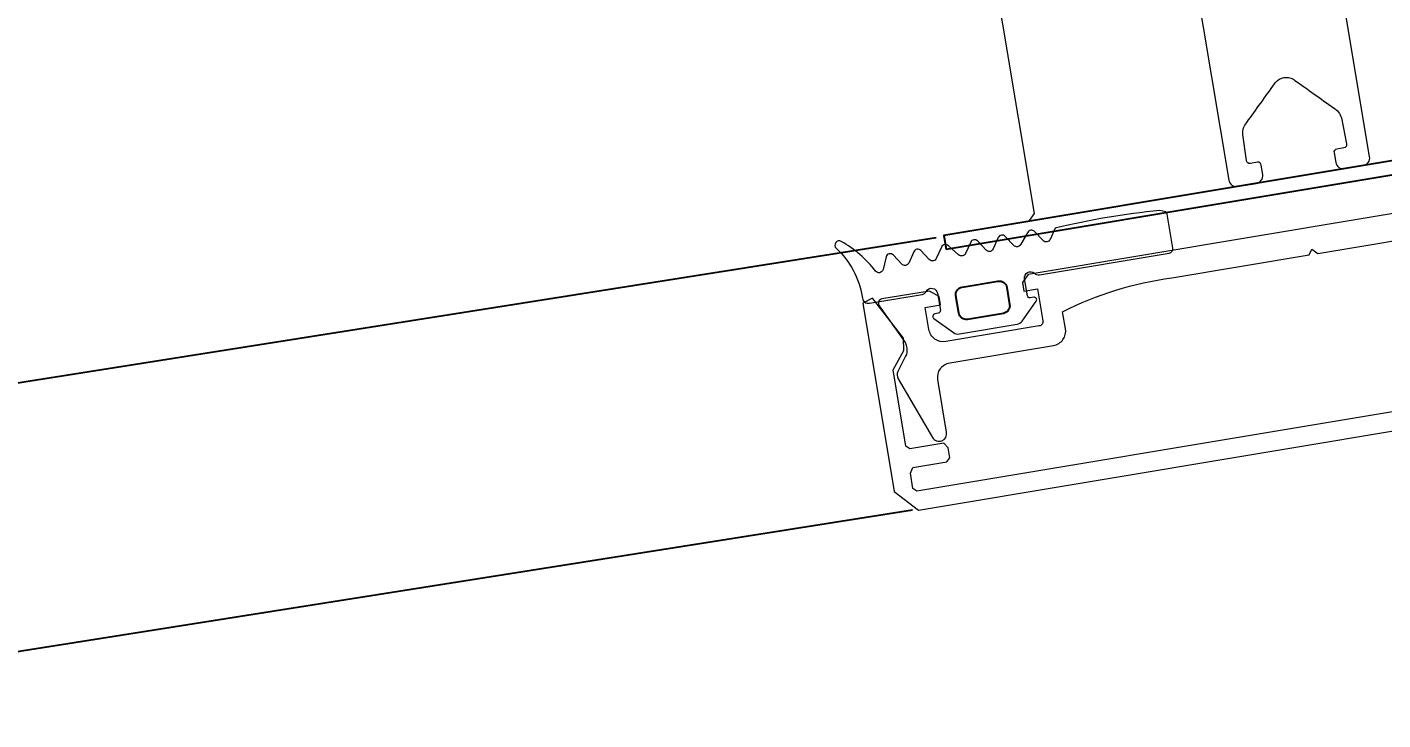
# Model space of a CAD drawing. Header units: millimetres. Extents: x -222892 to 671268, y 0 to 135099.
# Drawn here: x 75258.6 to 75354.7, y 106263.2 to 106312.3 of the extents above; entities that cross this region are included whole.
import ezdxf
from ezdxf import colors
from ezdxf.entities.mleader import LeaderData, LeaderLine
from ezdxf.math import Vec2, Vec3

# ---------------------------------------------------------------- set-up
doc = ezdxf.new("R2010")
doc.units = ezdxf.units.MM
for name, color, linetype in [('_TEXT', 7, 'Continuous'), ('АР_новое окно', 155, 'Continuous'), ('АР_Сущ Несущая стена', 216, 'Continuous')]:
    doc.layers.add(name, color=color, linetype=linetype)
doc.layers.add('АР_Окна', color=4, linetype='Continuous', lineweight=5)
doc.styles.add('ISOCPEUR', font='isocpeur.ttf', dxfattribs={"width": 0.85})

# ---------------------------------------------------------------- blocks, each defined once
blk = doc.blocks.new('_DotSmall')
at = {"color": 0, "linetype": 'ByBlock', "const_width": 0.5}
blk.add_lwpolyline([(-0.0625, 0, 1), (0.0625, 0, 1)], format="xyb", close=True, dxfattribs=at)
blk = doc.blocks.new('стойка витр.')
at = {"lineweight": 0, "ltscale": 100, "transparency": 33554687}
for points in [[(-69.8438361948356, -5.633594956780144), (-69.21493715024553, -5.916666730459838), (-30.90838462579995, 8.609511357899464), (-30.62531285212026, 9.238410402496811), (-31.1873041553481, 10.72042096611403)], [(-68.58632373265573, -58.46540642052423), (-90.15068845250062, -1.598661102303595), (-90.00917455367744, -1.284153596119722), (-88.98317839115043, -0.8950869223335758), (-88.55468153662514, -0.9934413902010419), (-87.69009137133253, -3.273426419786119), (-87.37564184903749, -3.414962306625966), (-86.69163474338711, -3.155580859434849), (-86.43607351230457, -2.797891934278596), (-87.30066367759719, -0.5179069046935183), (-87.1591497787449, -0.2033993985096458), (-82.02911098225741, 1.741955958394101), (-80.54324021661887, 1.262233232868311), (-79.70200834979187, 1.450846736610401), (-77.34320693471818, 4.170836259007046), (-77.83057009245385, 4.768357554989052), (-90.48468705118285, -0.0301937209587777), (-91.4479567084054, -1.960141251613095), (-69.79711318280897, -59.05493725829001)]]:
    blk.add_lwpolyline(points, dxfattribs=at)
at = {"color": 7, "lineweight": 0, "ltscale": 100, "transparency": 33554687}
blk.add_lwpolyline([(-74.06369480097783, 3.308391450875206, 0.5779496213016146), (-74.28822709678207, 3.786457927264564), (-75.21591578132939, 3.825837128097191, -0.615333828900983), (-75.41972296024323, 4.330405631961185, 0.1014034095220688), (-73.83454927545972, 7.11715754520992, 0.8870851218243345), (-74.38353605600423, 7.372048574252403, -0.1649969122064492), (-77.37516639285604, 4.905523520799761), (-77.48916274512885, 4.862295111939602, 0.4143043114941015), (-77.73690205768798, 4.311953389369592), (-76.39677740688785, 0.7779505007420084, 0.2286961432583318), (-76.12757003956358, 0.5227576163306367, -0.3190489133936659), (-75.8308042481076, 0.1276532846095506, -0.3190018552396916), (-76.10608007785049, -0.2827473570214352), (-77.2460725926212, -0.7150424396677408, -0.4143996870833266), (-77.48192731157178, -0.6088826129343943), (-77.5683841292921, -0.380889908366953, 0.6683385997492722), (-77.90615079682902, -0.370689789611788), (-78.61388821495348, -1.942959389103635, 0.1988829373258806), (-78.62659800215624, -2.362689632165711), (-77.15678812476108, -6.238681577618991, 0.1988829373551211), (-76.86896414318471, -6.544446800158767), (-75.29665854779887, -7.25210424636316, 0.6683385997492723), (-75.05058378231479, -7.020506375207333), (-75.13704060006421, -6.792513670639892, -0.4143996870833266), (-75.03088077326538, -6.556658951718418), (-73.89088825849467, -6.124363869072113, -0.7102015621310012), (-73.37286607688293, -6.741579856578028, 0.2286961432583318), (-73.40517316877958, -7.111109647914418), (-70.10181337440736, -15.82230158713355, 0.414362099440266), (-69.70872084749863, -15.99923473002855), (-67.42870682594366, -15.13463357074215, 0.1511707915363169), (-67.28675684856717, -15.02397433044825), (-67.28408048482379, -14.56993261339812, 0.03540799054371244), (-69.94453478069045, -7.554127657436766), (-70.80145552181057, -7.357523695485725, -0.527867958552825), (-70.9799117797229, -6.88692200143123), (-70.46881830951315, -6.171555145097955, 0.5278679585528249), (-70.64727456742548, -5.700953451043461), (-71.54744570542243, -5.39029515288712, -0.527867958552825), (-71.72590196330566, -4.91969345882535), (-71.21480849309592, -4.20432660249935, 0.5278679585528249), (-71.39326475097914, -3.733724908495788), (-72.25018549209926, -3.537120946544746, -0.527867958552825), (-72.4286417500116, -3.066519252482976), (-71.91757026780397, -2.351094412268139, 0.5278679585717272), (-72.0960265256872, -1.880492718206369), (-72.95294726680731, -1.683888756255328, -0.5278679585717273), (-73.13140352474875, -1.213287062200834), (-72.66353846338461, -0.3839238536165794, 0.5278679585528249), (-72.84199472126784, 0.08667784044519067), (-73.69893745039008, 0.2833397862850688, -0.5278679585717273), (-73.8773937083024, 0.753941480339563), (-73.36630023809266, 1.469308336665563, 0.5278679585717272), (-73.5447564960632, 1.939910030763713), (-74.40167723721243, 2.136513992714754, -0.5278679585528251), (-74.58013349509565, 2.607115686776524)], format="xyb", close=True, dxfattribs=at)
at = {"lineweight": 0, "ltscale": 100, "transparency": 33554687}
for points in [[(-59.28629948117305, -43.93455252060812), (-73.55412178576807, -6.30930235532287), (-74.18304982228437, -6.026241575636959), (-74.75303158370662, -6.242383619959583), (-74.40718232482322, -7.154412422125461), (-76.57319999407628, -7.975785172551696, -0.414362099391309), (-76.9662925209559, -7.798852029714908), (-79.34394296052051, -1.52882071842032, -0.4143260923197838), (-78.74236241533072, -0.1922330582674476), (-77.26035185172805, 0.3697582449676702), (-76.87127418394084, -0.6562669095073943), (-76.3012924225186, -0.4401248651847709), (-76.06142006575828, 0.3027815256646136), (-77.27188147796551, 3.494853341355338, 0.5512236456822476), (-77.7769173583074, 3.597680757055059), (-79.92338595120236, 1.349376512123854, -0.2673491356416615), (-80.91622193696094, 1.059369939495809), (-82.0875922003761, 1.397509788286698, 0.2496293600316565), (-82.58705019962508, 1.269536347390385), (-86.19986947378493, -1.925987660470128, 0.8270430078467679), (-85.63532520958688, -2.84412238272489), (-82.10129332900397, -1.503986737930973, -0.4143260923197836), (-80.76472567670862, -2.105611734441482), (-78.12768279598095, -9.059679143334506, 0.4143260923033303), (-76.7911151413573, -9.661304145942267), (-75.65109363460215, -9.228998069294903, -0.08279896819570452), (-71.78454054114991, -16.33338165576424), (-68.2828855071275, -25.56749207813118), (-67.85441064060433, -25.66578856210981), (-68.06674346281216, -26.13747383952432), (-64.60831683766446, -35.257587909633, -0.08279896819570452)], [(-33.2204523376422, -7.186144611914642), (-64.21182667926769, -18.93829823563283, 0.4143255057077639), (-64.53033920991584, -19.64587643784762), (-64.05480472955969, -20.89989428329136, 0.410627156480438), (-63.35370618529851, -21.2207818566676), (-62.72021259606117, -20.98055557451153, 0.4925517741577297), (-62.57218080674647, -20.68314875576471), (-62.75156135272118, -20.21010964907327, -0.4411110715409258), (-62.61002546586678, -19.89566012677096), (-60.83807044223067, -19.28752400128724, -0.2080566110632873), (-59.94503853938659, -19.40384657128016, -1.575399656426527e-05), (-56.87977393603069, -20.78551547546522, -0.4398191101055806), (-56.36006749374792, -22.15601788895583, -1.575399656426528e-05), (-57.73845635901671, -25.2227588602982, -0.2080566110632873), (-58.32981322327396, -25.9019745689875), (-60.05946139091975, -26.62167684709857, -0.4411110715409258), (-60.37391091321479, -26.48014096025872), (-60.5532914591895, -26.00710185356729, 0.4925517741577297), (-60.86130306290579, -25.88263065828505), (-61.49479665214312, -26.12285694043385, 0.410627156480438), (-61.80683951149695, -26.82793655114801), (-61.3313050311408, -28.08195439658448, 0.4143255057077639), (-60.62370682114852, -28.40042247599195), (-29.6323624739598, -16.64818975485105, 0.5239329190821609)]]:
    blk.add_lwpolyline(points, format="xyb", dxfattribs=at)
at = {"color": 7, "lineweight": 0, "ltscale": 100, "transparency": 33554687}
blk.add_lwpolyline([(-72.00534459005576, 0.06645459306309931), (-72.91737339223619, -0.2793946658493951)], dxfattribs=at)
blk.add_lwpolyline([(-72.91737339223619, -0.2793946658493951), (-54.81141330953687, -48.02608389785019), (-53.89938450735644, -47.68023463893769), (-72.00534459005576, 0.06645459306309931)], close=True)
at = {"color": 7}
blk.add_lwpolyline([(-75.33468511578394, -1.905527627641277), (-74.42175758568919, -4.312981685368868, -0.414213562373095), (-74.73607402053312, -5.011296826465696), (-75.88953189010499, -5.44869808882504, -0.414213562373095), (-76.58784703121637, -5.134381653973833), (-77.50077456128201, -2.726927596246242, -0.414213562373095), (-77.18645812643808, -2.028612455142138), (-76.03300025686622, -1.591211192782794, -0.414213562373095)], format="xyb", close=True, dxfattribs=at)
blk = doc.blocks.new('A$Cec9b444d')
at = {"layer": 'АР_новое окно', "ltscale": 100}
for p, q in [((-328.8995180718119, -6289.171256207514), (-2325.387746698151, -6604.874745374859)), ((-330.5618347984162, -6308.463440852168), (-2309.855994033881, -6621.829355485085))]:
    blk.add_line(p, q, dxfattribs=at)
at = {"layer": 'АР_новое окно', "lineweight": 0, "ltscale": 100, "transparency": 33554687}
for points in [[(-322.3219740165262, -6287.997243713432), (-321.9213890675191, -6287.435838925495), (-328.6764885520403, -6247.028284593208), (-329.2378933399173, -6246.627699644129), (-330.8011878267357, -6246.889042107335)], [(-270.2641928742057, -6297.094994131246), (-330.2499120192016, -6307.123057130131), (-330.5306755773189, -6306.922774880684), (-330.7116030085826, -6305.840505844454), (-330.5313569622953, -6305.439513926215), (-328.1263214556153, -6305.037454103985), (-327.9260289810535, -6304.756751710018), (-328.0466489728, -6304.035228825191), (-328.3474589590744, -6303.714657051446), (-330.7524944657544, -6304.116716873678), (-331.0332580238709, -6303.916434624201), (-331.9379054052619, -6298.505028278933), (-331.176889527684, -6297.141649879608), (-331.1973632820905, -6296.279775797771), (-333.4035914125188, -6293.434631767269), (-334.0848787556388, -6293.795744080654), (-331.8534114657384, -6307.143902159115), (-330.1490843970024, -6308.465966887615), (-269.9228066536064, -6298.397688703912)], [(-328.3346545295221, -6289.002408606594), (-328.1738244655811, -6289.964459507759)]]:
    blk.add_lwpolyline(points, dxfattribs=at)
for points in [[(-313.6378842092058, -6252.384475781121), (-308.1728109078686, -6285.075627063837, 0.4143255057077639), (-307.5411761376272, -6285.526353878449), (-306.2183790994776, -6285.30521637735, 0.410627156480438), (-305.766590156287, -6284.680400601002), (-305.8783024336245, -6284.012161750486, 0.4925517741577297), (-306.1410208973544, -6283.808831390533), (-306.6400048086569, -6283.892248613298, -0.4411110715409258), (-306.9207072025367, -6283.691956138738), (-307.1706065184449, -6281.835291256541, -0.2080566110632873), (-306.8819018326509, -6280.982245815681, -1.575399656426527e-05), (-304.9275097950475, -6278.246335032634, -0.4398191101055806), (-303.4818393526223, -6278.004656271787, -1.575399656426528e-05), (-300.7438393086878, -6279.956120288455, -0.2080566110632873), (-300.1933727795927, -6280.66887797537), (-299.8257882355178, -6282.505868926888, -0.4411110715409258), (-300.0260807100796, -6282.786571320855), (-300.5250646213821, -6282.86998854362, 0.4925517741577297), (-300.7073629406058, -6283.147714216318), (-300.5956506632683, -6283.815953066834, 0.410627156480438), (-299.9652011380457, -6284.259846522076), (-298.6424040998957, -6284.038709020962, 0.4143255057077639), (-298.1917169658914, -6283.407045936963), (-303.6568737028282, -6250.715908602534, 0.5239329190821609)], [(-282.6959538396425, -6285.133075997571), (-322.3848383809492, -6291.768032454059), (-322.7854182174783, -6292.32946782404), (-322.6849058182425, -6292.930711409664), (-321.7228549171228, -6292.769881345765), (-321.3408924622, -6295.054698717395, -0.414362099391309), (-321.5912770715341, -6295.405604144998), (-328.2052011701123, -6296.51128143747, -0.4143260923197838), (-329.3983497452745, -6295.659951769586), (-329.6596922084508, -6294.096657282784), (-328.5773925901908, -6293.915724738998), (-328.6779049894261, -6293.314481153359), (-329.3595636070369, -6292.933968102077), (-332.7267111790737, -6293.496868213306, 0.5512236456822476), (-332.926310630798, -6293.972046892028), (-331.141141203901, -6296.516721628671, -0.2673491356416615), (-331.0508771953159, -6297.54709996479), (-331.6115445465739, -6298.629735163035, 0.2496293600316565), (-331.5837080801335, -6299.144575551619), (-329.1563424462473, -6303.312516634703, 0.8270430078467679), (-328.1455388289099, -6302.93840750415), (-328.7687412670921, -6299.210544362844, -0.4143260923197836), (-327.9173719185471, -6298.017424101587), (-320.5818943530114, -6296.791121704908, 0.4143260923033303), (-319.7305249979156, -6295.598001442578), (-319.9315600215737, -6294.395453107147, -0.08279896819570452), (-312.2082438313325, -6291.992770024802), (-302.4676695949968, -6290.36439758082), (-302.2874847128294, -6289.963415887654), (-301.8664260094149, -6290.263885181525), (-292.2461004902196, -6288.655615217431, -0.08279896819570452)]]:
    blk.add_lwpolyline(points, format="xyb", dxfattribs=at)
at = {"layer": 'АР_новое окно'}
blk.add_lwpolyline([(-328.1738244655811, -6289.964459507759), (-277.8083696756609, -6281.544656247912), (-277.9691997394854, -6280.58260534675), (-328.3346545295221, -6289.002408606594)], close=True, dxfattribs=at)
at = {"layer": 'АР_новое окно', "lineweight": 0, "ltscale": 100, "transparency": 33554687}
blk.add_lwpolyline([(-331.91650473788, -6290.387077977009, 0.5779496213016146), (-332.4292481544986, -6290.513792208596), (-332.6492718343709, -6291.415871250137, -0.615333828900983), (-333.1839529616213, -6291.517078134203, 0.1014034095220688), (-335.6069335037681, -6289.417571732797, 0.8870851218243345), (-335.964255315854, -6289.90611757969, -0.1649969122064492), (-334.1303448727349, -6293.322309962764), (-334.1102423928179, -6293.44255867989, 0.4143043114941015), (-333.6189692803433, -6293.79313179291), (-329.8911367211235, -6293.169934467161, 0.2286961432583318), (-329.5882282920555, -6292.955825853403, -0.3190489133936659), (-329.1427205318635, -6292.742049794068, -0.3190018552396916), (-328.7940715283407, -6293.092263073937), (-328.593041617275, -6294.294780827247, -0.4143996870833266), (-328.7432721691601, -6294.505323313547), (-328.9837696033231, -6294.545528273266, 0.6683385997492722), (-329.0598213239286, -6294.874779696846), (-327.6562991289906, -6295.876303233702, 0.1988829373258806), (-327.2471572083106, -6295.970843724366), (-323.1585784976721, -6295.287338959057, 0.1988829373551211), (-322.8024336590349, -6295.064862287126), (-321.8009815114132, -6293.661289153124, 0.6683385997492723), (-321.979989689733, -6293.374677157231), (-322.2204871240131, -6293.414882116977, -0.4143996870833266), (-322.4310296103252, -6293.264651565004), (-322.6320595213904, -6292.06213381168, -0.7102015621310012), (-321.9254624845482, -6291.674805548609, 0.2286961432583318), (-321.5693840354351, -6291.778748575891), (-312.3804088239115, -6290.24258924284, 0.414362099440266), (-312.130024214577, -6289.891683815222), (-312.5320891493, -6287.486617726454, 0.1511707915363169), (-312.612854506609, -6287.325769286596), (-313.0576074941615, -6287.234359091306, 0.03540799054371244), (-320.4582087297266, -6288.471548483684), (-320.8185836065392, -6289.273481287959, -0.527867958552825), (-321.3149964202371, -6289.356468689642), (-321.9166112804249, -6288.715355724223, 0.5278679585528249), (-322.4130240941228, -6288.798343125906), (-322.8937088521951, -6289.620388635111, -0.527867958552825), (-323.3901216658921, -6289.703376036764), (-323.9917365260804, -6289.062263071361, 0.5278679585528249), (-324.4881493397775, -6289.145250473014), (-324.8485242165901, -6289.94718327729, -0.527867958552825), (-325.344937030288, -6290.030170678972), (-325.9466130545958, -6289.389067938625, 0.5278679585717272), (-326.4430258682929, -6289.472055340279), (-326.8034007451055, -6290.273988144553, -0.5278679585717273), (-327.2998135588042, -6290.356975546266), (-328.0216771361318, -6289.735965060704, 0.5278679585528249), (-328.5180899498288, -6289.818952462359), (-328.878525990761, -6290.620895491691, -0.5278679585717273), (-329.3749388044588, -6290.703882893374), (-329.9765536646472, -6290.062769927969, 0.5278679585717272), (-330.4729664783463, -6290.145757329696), (-330.833341355276, -6290.947690133997, -0.5278679585528251), (-331.3297541688567, -6291.030677535654)], format="xyb", close=True, dxfattribs=at)
at = {"layer": 'АР_новое окно'}
blk.add_lwpolyline([(-327.0517771284804, -6292.653086323007), (-324.5122812921268, -6292.228548206347, -0.414213562373095), (-323.8889102327851, -6292.673348588271), (-323.6855057980475, -6293.890070231521, -0.414213562373095), (-324.1303061800322, -6294.513441290963), (-326.6698020163853, -6294.937979407609, -0.414213562373095), (-327.293173075843, -6294.493179025667), (-327.4965775104642, -6293.27645738242, -0.414213562373095)], format="xyb", close=True, dxfattribs=at)
at = {"layer": 'АР_новое окно', "rotation": 78.7234486210045}
blk.add_blockref('стойка витр.', (-314.1892117359751, -6218.400138714472), dxfattribs=at)

msp = doc.modelspace()

# ---------------------------------------------------------------- linework, layer by layer
at = {"layer": 'АР_Сущ Несущая стена', "ltscale": 100}
msp.add_arc((72738.563808896, 115505.873757868), 9805.264059527553, 273.2047159643546, 356.1549052783411, dxfattribs=at)

# ---------------------------------------------------------------- block references
at = {"layer": 'АР_Окна', "ltscale": 100}
msp.add_blockref('A$Cec9b444d', (75651.90621783369, 112586.4970597865), dxfattribs=at)

# ---------------------------------------------------------------- leaders
at = {"layer": '_TEXT'}
ml = msp.add_multileader_mtext('Standard', dxfattribs=at)
ml.set_content('+8,260', color=256, style='ISOCPEUR')
ml.set_leader_properties(color=256, linetype='Continuous', lineweight=-1)
ml.set_arrow_properties(name='DOTSMALL')
ml.build(insert=Vec2(0, 0))
ml.multileader.update_dxf_attribs({"has_dogleg": 0, "has_text_frame": 1, "text_left_attachment_type": 4, "text_right_attachment_type": 4, "dogleg_length": 0, "arrow_head_size": 180})
ctx = ml.context
ctx.base_point, ctx.char_height, ctx.arrow_head_size, ctx.landing_gap_size, ctx.plane_origin = Vec3(217551.6143983618, 129062.3890569006), 250, 180, 50, Vec3(226918.2582751394, 128243.6210549465)
ctx.left_attachment, ctx.right_attachment, ctx.text_align_type = 4, 4, 1
notes = []
notes.append((ctx, [(0, (0, 0, 0), (0, 0), (1, 0), 1, [])]))
ctx.mtext.insert, ctx.mtext.width, ctx.mtext.alignment, ctx.mtext.line_spacing_style, ctx.mtext.flow_direction = Vec3(217989.4268983618, 129395.722390234), 852.6970314602484, 2, 2, 5
ml = msp.add_multileader_mtext('Standard', dxfattribs=at)
ml.set_content('+4,080', color=256, style='ISOCPEUR')
ml.set_leader_properties(color=256, linetype='Continuous', lineweight=-1)
ml.set_arrow_properties(name='DOTSMALL')
ml.build(insert=Vec2(0, 0))
ml.multileader.update_dxf_attribs({"has_dogleg": 0, "has_text_frame": 1, "text_left_attachment_type": 4, "text_right_attachment_type": 4, "dogleg_length": 0, "arrow_head_size": 180})
ctx = ml.context
ctx.base_point, ctx.char_height, ctx.arrow_head_size, ctx.landing_gap_size, ctx.plane_origin = Vec3(87764.17855758959, 128875.8656331683), 250, 180, 50, Vec3(86462.73668141075, 127317.1117672203)
ctx.left_attachment, ctx.right_attachment, ctx.text_align_type = 4, 4, 1
notes.append((ctx, [(0, (0, 0, 0), (0, 0), (1, 0), 1, [])]))
ctx.mtext.insert, ctx.mtext.width, ctx.mtext.alignment, ctx.mtext.line_spacing_style, ctx.mtext.flow_direction = Vec3(88212.61605758959, 129209.1989665016), 852.6970314602484, 2, 2, 5
ml = msp.add_multileader_mtext('Standard', dxfattribs=at)
ml.set_content('+2,045', color=256, style='ISOCPEUR')
ml.set_leader_properties(color=256, linetype='Continuous', lineweight=-1)
ml.set_arrow_properties(name='DOTSMALL')
ml.build(insert=Vec2(0, 0))
ml.multileader.update_dxf_attribs({"has_dogleg": 0, "has_text_frame": 1, "text_left_attachment_type": 4, "text_right_attachment_type": 4, "dogleg_length": 0, "arrow_head_size": 180})
ctx = ml.context
ctx.base_point, ctx.char_height, ctx.arrow_head_size, ctx.landing_gap_size, ctx.plane_origin = Vec3(82361.76101800078, 128875.8656331683), 250, 180, 50, Vec3(81060.31914182194, 127317.1117672203)
ctx.left_attachment, ctx.right_attachment, ctx.text_align_type = 4, 4, 1
notes.append((ctx, [(0, (0, 0, 0), (0, 0), (1, 0), 1, [])]))
ctx.mtext.insert, ctx.mtext.width, ctx.mtext.alignment, ctx.mtext.line_spacing_style, ctx.mtext.flow_direction = Vec3(82810.19851800078, 129209.1989665016), 852.6970314602484, 2, 2, 5
ml = msp.add_multileader_mtext('Standard', dxfattribs=at)
ml.set_content('+6,175', color=256, style='ISOCPEUR')
ml.set_leader_properties(color=256, linetype='Continuous', lineweight=-1)
ml.set_arrow_properties(name='DOTSMALL')
ml.build(insert=Vec2(0, 0))
ml.multileader.update_dxf_attribs({"has_dogleg": 0, "has_text_frame": 1, "text_left_attachment_type": 4, "text_right_attachment_type": 4, "dogleg_length": 0, "arrow_head_size": 180})
ctx = ml.context
ctx.base_point, ctx.char_height, ctx.arrow_head_size, ctx.landing_gap_size, ctx.plane_origin = Vec3(222793.0128863436, 128796.4460044858), 250, 180, 50, Vec3(232159.6567631213, 127977.6780025317)
ctx.left_attachment, ctx.right_attachment, ctx.text_align_type = 4, 4, 1
notes.append((ctx, [(0, (0, 0, 0), (0, 0), (1, 0), 1, [])]))
ctx.mtext.insert, ctx.mtext.width, ctx.mtext.alignment, ctx.mtext.line_spacing_style, ctx.mtext.flow_direction = Vec3(223209.5753863436, 129129.7793378192), 852.6970314602484, 2, 2, 5
ml = msp.add_multileader_mtext('Standard', dxfattribs=at)
ml.set_content('+6,175', color=256, style='ISOCPEUR')
ml.set_leader_properties(color=256, linetype='Continuous', lineweight=-1)
ml.set_arrow_properties(name='DOTSMALL')
ml.build(insert=Vec2(0, 0))
ml.multileader.update_dxf_attribs({"has_dogleg": 0, "has_text_frame": 1, "text_left_attachment_type": 4, "text_right_attachment_type": 4, "dogleg_length": 0, "arrow_head_size": 180})
ctx = ml.context
ctx.base_point, ctx.char_height, ctx.arrow_head_size, ctx.landing_gap_size, ctx.plane_origin = Vec3(249011.2140361817, 126512.8812880571), 250, 180, 50, Vec3(258377.8579129594, 125694.113286103)
ctx.left_attachment, ctx.right_attachment, ctx.text_align_type = 4, 4, 1
notes.append((ctx, [(0, (0, 0, 0), (0, 0), (1, 0), 1, [])]))
ctx.mtext.insert, ctx.mtext.width, ctx.mtext.alignment, ctx.mtext.line_spacing_style, ctx.mtext.flow_direction = Vec3(249427.7765361817, 126846.2146213904), 852.6970314602484, 2, 2, 5
ml = msp.add_multileader_mtext('Standard', dxfattribs=at)
ml.set_content('+2,045', color=256, style='ISOCPEUR')
ml.set_leader_properties(color=256, linetype='Continuous', lineweight=-1)
ml.set_arrow_properties(name='DOTSMALL')
ml.build(insert=Vec2(0, 0))
ml.multileader.update_dxf_attribs({"has_dogleg": 0, "has_text_frame": 1, "text_left_attachment_type": 4, "text_right_attachment_type": 4, "dogleg_length": 0, "arrow_head_size": 180})
ctx = ml.context
ctx.base_point, ctx.char_height, ctx.arrow_head_size, ctx.landing_gap_size, ctx.plane_origin = Vec3(113079.9545436751, 126340.2993196389), 250, 180, 50, Vec3(111778.5126674963, 124781.5454536909)
ctx.left_attachment, ctx.right_attachment, ctx.text_align_type = 4, 4, 1
notes.append((ctx, [(0, (0, 0, 0), (0, 0), (1, 0), 1, [])]))
ctx.mtext.insert, ctx.mtext.width, ctx.mtext.alignment, ctx.mtext.line_spacing_style, ctx.mtext.flow_direction = Vec3(113528.3920436751, 126673.6326529723), 852.6970314602484, 2, 2, 5
ml = msp.add_multileader_mtext('Standard', dxfattribs=at)
ml.set_content('+4,080', color=256, style='ISOCPEUR')
ml.set_leader_properties(color=256, linetype='Continuous', lineweight=-1)
ml.set_arrow_properties(name='DOTSMALL')
ml.build(insert=Vec2(0, 0))
ml.multileader.update_dxf_attribs({"has_dogleg": 0, "has_text_frame": 1, "text_left_attachment_type": 4, "text_right_attachment_type": 4, "dogleg_length": 0, "arrow_head_size": 180})
ctx = ml.context
ctx.base_point, ctx.char_height, ctx.arrow_head_size, ctx.landing_gap_size, ctx.plane_origin = Vec3(83222.13444079482, 124964.6175387829), 250, 180, 50, Vec3(81920.69256461598, 123405.8636728349)
ctx.left_attachment, ctx.right_attachment, ctx.text_align_type = 4, 4, 1
notes.append((ctx, [(0, (0, 0, 0), (0, 0), (1, 0), 1, [])]))
ctx.mtext.insert, ctx.mtext.width, ctx.mtext.alignment, ctx.mtext.line_spacing_style, ctx.mtext.flow_direction = Vec3(83670.57194079482, 125297.9508721163), 852.6970314602484, 2, 2, 5
ml = msp.add_multileader_mtext('Standard', dxfattribs=at)
ml.set_content('+4,090', color=256, style='ISOCPEUR')
ml.set_leader_properties(color=256, linetype='Continuous', lineweight=-1)
ml.set_arrow_properties(name='DOTSMALL')
ml.build(insert=Vec2(0, 0))
ml.multileader.update_dxf_attribs({"has_dogleg": 0, "has_text_frame": 1, "text_left_attachment_type": 4, "text_right_attachment_type": 4, "dogleg_length": 0, "arrow_head_size": 180})
ctx = ml.context
ctx.base_point, ctx.char_height, ctx.arrow_head_size, ctx.landing_gap_size, ctx.plane_origin = Vec3(100162.7295763729, 121154.7753958358), 250, 180, 50, Vec3(98861.28770019411, 119596.0215298878)
ctx.left_attachment, ctx.right_attachment, ctx.text_align_type = 4, 4, 1
notes.append((ctx, [(0, (0, 0, 0), (0, 0), (1, 0), 1, [])]))
ctx.mtext.insert, ctx.mtext.width, ctx.mtext.alignment, ctx.mtext.line_spacing_style, ctx.mtext.flow_direction = Vec3(100611.1670763729, 121488.1087291691), 852.6970314602484, 2, 2, 5
ml = msp.add_multileader_mtext('Standard', dxfattribs=at)
ml.set_content('+8,260', color=256, style='ISOCPEUR')
ml.set_leader_properties(color=256, linetype='Continuous', lineweight=-1)
ml.set_arrow_properties(name='DOTSMALL')
ml.build(insert=Vec2(0, 0))
ml.multileader.update_dxf_attribs({"has_dogleg": 0, "has_text_frame": 1, "text_left_attachment_type": 4, "text_right_attachment_type": 4, "dogleg_length": 0, "arrow_head_size": 180})
ctx = ml.context
ctx.base_point, ctx.char_height, ctx.arrow_head_size, ctx.landing_gap_size, ctx.plane_origin = Vec3(199862.1649124452, 120820.9209232761), 250, 180, 50, Vec3(209228.8087892229, 120002.152921322)
ctx.left_attachment, ctx.right_attachment, ctx.text_align_type = 4, 4, 1
notes.append((ctx, [(0, (0, 0, 0), (0, 0), (1, 0), 1, [])]))
ctx.mtext.insert, ctx.mtext.width, ctx.mtext.alignment, ctx.mtext.line_spacing_style, ctx.mtext.flow_direction = Vec3(200299.9774124452, 121154.2542566095), 852.6970314602484, 2, 2, 5
ml = msp.add_multileader_mtext('Standard', dxfattribs=at)
ml.set_content('+4,090', color=256, style='ISOCPEUR')
ml.set_leader_properties(color=256, linetype='Continuous', lineweight=-1)
ml.set_arrow_properties(name='DOTSMALL')
ml.build(insert=Vec2(0, 0))
ml.multileader.update_dxf_attribs({"has_dogleg": 0, "has_text_frame": 1, "text_left_attachment_type": 4, "text_right_attachment_type": 4, "dogleg_length": 0, "arrow_head_size": 180})
ctx = ml.context
ctx.base_point, ctx.char_height, ctx.arrow_head_size, ctx.landing_gap_size, ctx.plane_origin = Vec3(113218.2260377183, 120570.9626496358), 250, 180, 50, Vec3(111916.7841615395, 119012.2087836878)
ctx.left_attachment, ctx.right_attachment, ctx.text_align_type = 4, 4, 1
notes.append((ctx, [(0, (0, 0, 0), (0, 0), (1, 0), 1, [])]))
ctx.mtext.insert, ctx.mtext.width, ctx.mtext.alignment, ctx.mtext.line_spacing_style, ctx.mtext.flow_direction = Vec3(113666.6635377183, 120904.2959829691), 852.6970314602484, 2, 2, 5
ml = msp.add_multileader_mtext('Standard', dxfattribs=at)
ml.set_content('+8,260', color=256, style='ISOCPEUR')
ml.set_leader_properties(color=256, linetype='Continuous', lineweight=-1)
ml.set_arrow_properties(name='DOTSMALL')
ml.build(insert=Vec2(0, 0))
ml.multileader.update_dxf_attribs({"has_dogleg": 0, "has_text_frame": 1, "text_left_attachment_type": 4, "text_right_attachment_type": 4, "dogleg_length": 0, "arrow_head_size": 180})
ctx = ml.context
ctx.base_point, ctx.char_height, ctx.arrow_head_size, ctx.landing_gap_size, ctx.plane_origin = Vec3(248252.5895821416, 119320.827540012), 250, 180, 50, Vec3(257619.2334589193, 118502.0595380578)
ctx.left_attachment, ctx.right_attachment, ctx.text_align_type = 4, 4, 1
notes.append((ctx, [(0, (0, 0, 0), (0, 0), (1, 0), 1, [])]))
ctx.mtext.insert, ctx.mtext.width, ctx.mtext.alignment, ctx.mtext.line_spacing_style, ctx.mtext.flow_direction = Vec3(248690.4020821416, 119654.1608733453), 852.6970314602484, 2, 2, 5
ml = msp.add_multileader_mtext('Standard', dxfattribs=at)
ml.set_content('+8,260', color=256, style='ISOCPEUR')
ml.set_leader_properties(color=256, linetype='Continuous', lineweight=-1)
ml.set_arrow_properties(name='DOTSMALL')
ml.build(insert=Vec2(0, 0))
ml.multileader.update_dxf_attribs({"has_dogleg": 0, "has_text_frame": 1, "text_left_attachment_type": 4, "text_right_attachment_type": 4, "dogleg_length": 0, "arrow_head_size": 180})
ctx = ml.context
ctx.base_point, ctx.char_height, ctx.arrow_head_size, ctx.landing_gap_size, ctx.plane_origin = Vec3(226624.4769248088, 118811.0305899883), 250, 180, 50, Vec3(235991.1208015865, 117992.2625880342)
ctx.left_attachment, ctx.right_attachment, ctx.text_align_type = 4, 4, 1
notes.append((ctx, [(0, (0, 0, 0), (0, 0), (1, 0), 1, [])]))
ctx.mtext.insert, ctx.mtext.width, ctx.mtext.alignment, ctx.mtext.line_spacing_style, ctx.mtext.flow_direction = Vec3(227062.2894248088, 119144.3639233217), 852.6970314602484, 2, 2, 5
ml = msp.add_multileader_mtext('Standard', dxfattribs=at)
ml.set_content('+8,260', color=256, style='ISOCPEUR')
ml.set_leader_properties(color=256, linetype='Continuous', lineweight=-1)
ml.set_arrow_properties(name='DOTSMALL')
ml.build(insert=Vec2(0, 0))
ml.multileader.update_dxf_attribs({"has_dogleg": 0, "has_text_frame": 1, "text_left_attachment_type": 4, "text_right_attachment_type": 4, "dogleg_length": 0, "arrow_head_size": 180})
ctx = ml.context
ctx.base_point, ctx.char_height, ctx.arrow_head_size, ctx.landing_gap_size, ctx.plane_origin = Vec3(208811.3343997641, 114473.8737060697), 250, 180, 50, Vec3(218177.9782765417, 113655.1057041156)
ctx.left_attachment, ctx.right_attachment, ctx.text_align_type = 4, 4, 1
notes.append((ctx, [(0, (0, 0, 0), (0, 0), (1, 0), 1, [])]))
ctx.mtext.insert, ctx.mtext.width, ctx.mtext.alignment, ctx.mtext.line_spacing_style, ctx.mtext.flow_direction = Vec3(209249.1468997641, 114807.207039403), 852.6970314602484, 2, 2, 5
ml = msp.add_multileader_mtext('Standard', dxfattribs=at)
ml.set_content('+8,260', color=256, style='ISOCPEUR')
ml.set_leader_properties(color=256, linetype='Continuous', lineweight=-1)
ml.set_arrow_properties(name='DOTSMALL')
ml.build(insert=Vec2(0, 0))
ml.multileader.update_dxf_attribs({"has_dogleg": 0, "has_text_frame": 1, "text_left_attachment_type": 4, "text_right_attachment_type": 4, "dogleg_length": 0, "arrow_head_size": 180})
ctx = ml.context
ctx.base_point, ctx.char_height, ctx.arrow_head_size, ctx.landing_gap_size, ctx.plane_origin = Vec3(191107.8180209438, 112062.6815340372), 250, 180, 50, Vec3(200474.4618977215, 111243.913532083)
ctx.left_attachment, ctx.right_attachment, ctx.text_align_type = 4, 4, 1
notes.append((ctx, [(0, (0, 0, 0), (0, 0), (1, 0), 1, [])]))
ctx.mtext.insert, ctx.mtext.width, ctx.mtext.alignment, ctx.mtext.line_spacing_style, ctx.mtext.flow_direction = Vec3(191545.6305209438, 112396.0148673705), 852.6970314602484, 2, 2, 5
for ctx, leaders in notes:
    for number, flags, end, landing, length, lines in leaders:
        leader = LeaderData()
        leader.index, (leader.has_last_leader_line, leader.has_dogleg_vector, leader.attachment_direction) = number, flags
        leader.last_leader_point, leader.dogleg_vector, leader.dogleg_length = Vec3(end), Vec3(landing), length
        for number, points, colour, breaks in lines:
            line = LeaderLine()
            line.index, line.vertices, line.color, line.breaks = number, Vec3.list(points), colors.encode_raw_color(colour), breaks
            leader.lines.append(line)
        ctx.leaders.append(leader)

doc.saveas('drawing.dxf')
